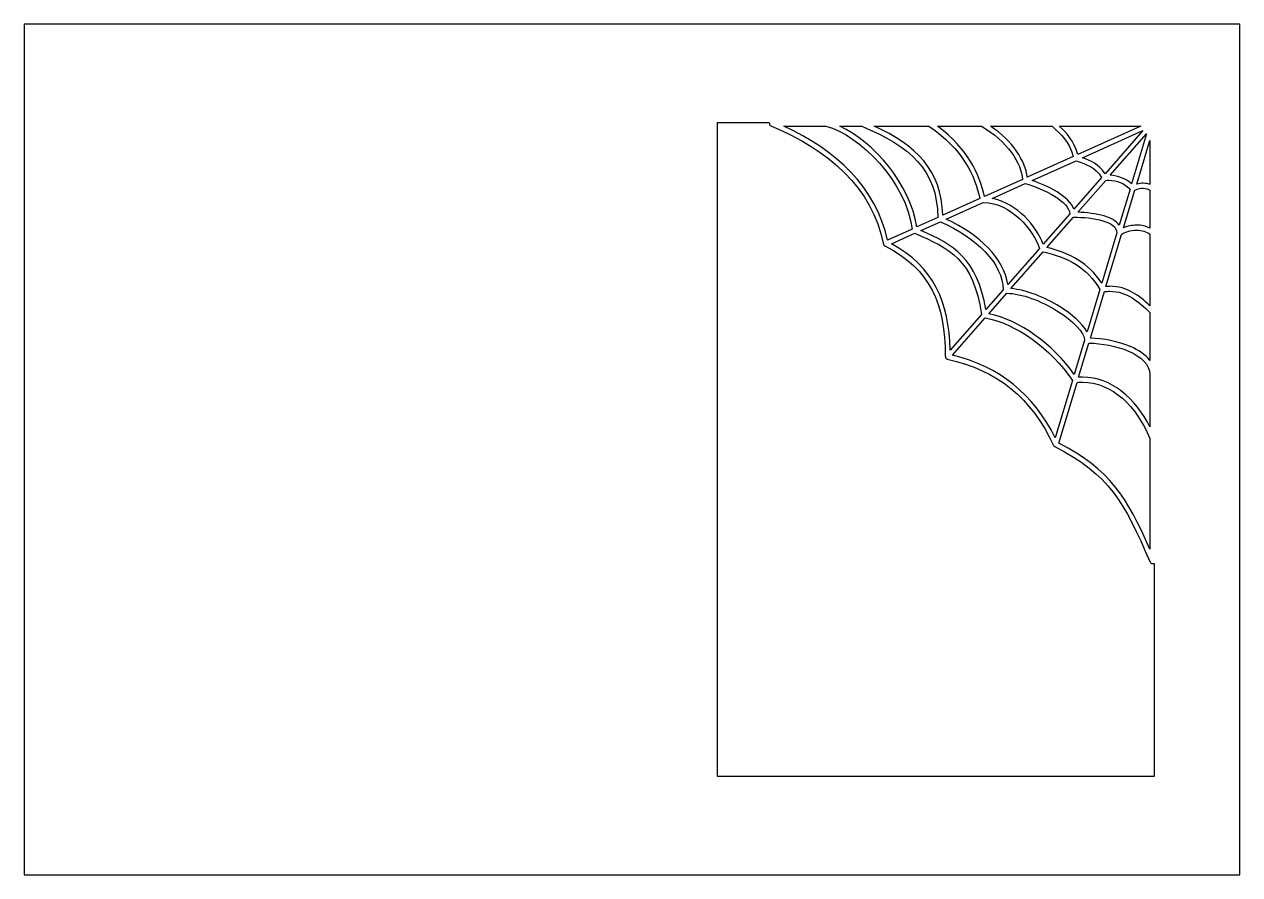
# Model space of a CAD drawing. Header units: centimetres. Extents: x -9.5 to 9.5, y -6.7 to 6.7.
import ezdxf

# ---------------------------------------------------------------- set-up
doc = ezdxf.new("R2010")
doc.units = ezdxf.units.CM
doc.header["$MEASUREMENT"] = 0
doc.layers.add('Camada 1', color=7, linetype='Continuous')

msp = doc.modelspace()

# ---------------------------------------------------------------- linework, layer by layer
at = {"layer": 'Camada 1'}
for points, knots in [([(9.525, -6.6675), (9.525, -6.6675), (-9.525, -6.6675), (-9.525, -6.6675), (-9.525, -6.6675), (-9.525, -6.6675), (-9.525, 6.6675), (-9.525, 6.6675), (-9.525, 6.6675), (-9.525, 6.6675), (9.525, 6.6675), (9.525, 6.6675), (9.525, 6.6675), (9.525, 6.6675), (9.525, -6.6675), (9.525, -6.6675)], [0, 0, 0, 0, 0.2, 0.2, 0.2, 0.2, 0.4, 0.4, 0.4, 0.4, 0.6, 0.6, 0.6, 0.6, 1, 1, 1, 1]), ([(8.15509, -1.7876), (8.13982, -1.7876), (8.12577, -1.77855), (8.1195, -1.76413), (8.1195, -1.76413), (7.71117, -0.82012), (7.48812, -0.39443), (6.62606, 0.04454), (6.62606, 0.04454), (6.62442, 0.04533), (6.62326, 0.04671), (6.62172, 0.04779), (6.62172, 0.04779), (6.62029, 0.04872), (6.61897, 0.04956), (6.61765, 0.05075), (6.61765, 0.05075), (6.6154, 0.05281), (6.61358, 0.05527), (6.6118, 0.05784), (6.6118, 0.05784), (6.61101, 0.05919), (6.60992, 0.06035), (6.60913, 0.0617), (6.60913, 0.0617), (6.60905, 0.06207), (6.60873, 0.06226), (6.60857, 0.0626), (6.60857, 0.0626), (6.25691, 0.80772), (5.73759, 1.23936), (4.94143, 1.41859), (4.94143, 1.41859), (4.94058, 1.41875), (4.93995, 1.4193), (4.93913, 1.41952), (4.93913, 1.41952), (4.93701, 1.4201), (4.93511, 1.42103), (4.9331, 1.42201), (4.9331, 1.42201), (4.93082, 1.42309), (4.92871, 1.42429), (4.92678, 1.42582), (4.92678, 1.42582), (4.92599, 1.4264), (4.92503, 1.42664), (4.92429, 1.42728), (4.92429, 1.42728), (4.92355, 1.42792), (4.92326, 1.42884), (4.92257, 1.42956), (4.92257, 1.42956), (4.9204, 1.43176), (4.91863, 1.43419), (4.91712, 1.43684), (4.91712, 1.43684), (4.91617, 1.43832), (4.91521, 1.43975), (4.91453, 1.44139), (4.91453, 1.44139), (4.91334, 1.44412), (4.91276, 1.44692), (4.91231, 1.44988), (4.91231, 1.44988), (4.91194, 1.45165), (4.91146, 1.45332), (4.91141, 1.45512), (4.91141, 1.45512), (4.91141, 1.45554), (4.91112, 1.45594), (4.91112, 1.45642), (4.91112, 1.45642), (4.90887, 2.28385), (4.67797, 2.83011), (3.96103, 3.19352), (3.96103, 3.19352), (3.96047, 3.19384), (3.96008, 3.1945), (3.95936, 3.19487), (3.95936, 3.19487), (3.95769, 3.19582), (3.95648, 3.19733), (3.95499, 3.1986), (3.95499, 3.1986), (3.95102, 3.20175), (3.9479, 3.20524), (3.94541, 3.20958), (3.94541, 3.20958), (3.94483, 3.21066), (3.94369, 3.21109), (3.94319, 3.2122), (3.94319, 3.2122), (3.94253, 3.21379), (3.94255, 3.21543), (3.94205, 3.21702), (3.94205, 3.21702), (3.94168, 3.21829), (3.9407, 3.21932), (3.94041, 3.22067), (3.94041, 3.22067), (3.76676, 4.10102), (3.08144, 4.70197), (2.17717, 5.0731), (2.17717, 5.0731), (2.16005, 5.08009), (2.15026, 5.09826), (2.15394, 5.11636), (2.15394, 5.11636), (2.15394, 5.11636), (2.14878, 5.12985), (2.14878, 5.12985), (2.14878, 5.12985), (2.14878, 5.12985), (1.34265, 5.12982), (1.34265, 5.12982), (1.34265, 5.12982), (1.34265, 5.12982), (1.34265, -5.12966), (1.34265, -5.12966), (1.34265, -5.12966), (1.34265, -5.12966), (8.18229, -5.12966), (8.18229, -5.12966), (8.18229, -5.12966), (8.18229, -5.12966), (8.1838, -1.78564), (8.1838, -1.78564), (8.1838, -1.78564), (8.1838, -1.78564), (8.15509, -1.7876), (8.15509, -1.7876)], [0, 0, 0, 0, 0.02941176, 0.02941176, 0.02941176, 0.02941176, 0.05882353, 0.05882353, 0.05882353, 0.05882353, 0.08823529, 0.08823529, 0.08823529, 0.08823529, 0.11764706, 0.11764706, 0.11764706, 0.11764706, 0.14705882, 0.14705882, 0.14705882, 0.14705882, 0.17647059, 0.17647059, 0.17647059, 0.17647059, 0.20588235, 0.20588235, 0.20588235, 0.20588235, 0.23529412, 0.23529412, 0.23529412, 0.23529412, 0.26470588, 0.26470588, 0.26470588, 0.26470588, 0.29411765, 0.29411765, 0.29411765, 0.29411765, 0.32352941, 0.32352941, 0.32352941, 0.32352941, 0.35294118, 0.35294118, 0.35294118, 0.35294118, 0.38235294, 0.38235294, 0.38235294, 0.38235294, 0.41176471, 0.41176471, 0.41176471, 0.41176471, 0.44117647, 0.44117647, 0.44117647, 0.44117647, 0.47058824, 0.47058824, 0.47058824, 0.47058824, 0.5, 0.5, 0.5, 0.5, 0.52941176, 0.52941176, 0.52941176, 0.52941176, 0.55882353, 0.55882353, 0.55882353, 0.55882353, 0.58823529, 0.58823529, 0.58823529, 0.58823529, 0.61764706, 0.61764706, 0.61764706, 0.61764706, 0.64705882, 0.64705882, 0.64705882, 0.64705882, 0.67647059, 0.67647059, 0.67647059, 0.67647059, 0.70588235, 0.70588235, 0.70588235, 0.70588235, 0.73529412, 0.73529412, 0.73529412, 0.73529412, 0.76470588, 0.76470588, 0.76470588, 0.76470588, 0.79411765, 0.79411765, 0.79411765, 0.79411765, 0.82352941, 0.82352941, 0.82352941, 0.82352941, 0.85294118, 0.85294118, 0.85294118, 0.85294118, 0.88235294, 0.88235294, 0.88235294, 0.88235294, 0.91176471, 0.91176471, 0.91176471, 0.91176471, 0.94117647, 0.94117647, 0.94117647, 0.94117647, 1, 1, 1, 1]), ([(4.00577, 3.28274), (4.00577, 3.28274), (4.39055, 3.45604), (4.39055, 3.45604), (4.39055, 3.45604), (4.3026, 4.18145), (3.57611, 4.93318), (3.03731, 5.06997), (3.03731, 5.06997), (3.03731, 5.06997), (2.37927, 5.06997), (2.37927, 5.06997), (2.37927, 5.06997), (3.19691, 4.6962), (3.82286, 4.11369), (4.00577, 3.28274)], [0, 0, 0, 0, 0.2, 0.2, 0.2, 0.2, 0.4, 0.4, 0.4, 0.4, 0.6, 0.6, 0.6, 0.6, 1, 1, 1, 1]), ([(3.25874, 5.06997), (3.7878, 4.82174), (4.3661, 4.16073), (4.46408, 3.48908), (4.46408, 3.48908), (4.46408, 3.48908), (4.7933, 3.63738), (4.7933, 3.63738), (4.7933, 3.63738), (4.78213, 4.39419), (4.35981, 4.75001), (3.60103, 5.06997), (3.60103, 5.06997), (3.60103, 5.06997), (3.25874, 5.06997), (3.25874, 5.06997)], [0, 0, 0, 0, 0.2, 0.2, 0.2, 0.2, 0.4, 0.4, 0.4, 0.4, 0.6, 0.6, 0.6, 0.6, 1, 1, 1, 1]), ([(4.65508, 5.06997), (4.65508, 5.06997), (3.79455, 5.06997), (3.79455, 5.06997), (3.79455, 5.06997), (4.45233, 4.76882), (4.85095, 4.38438), (4.87005, 3.67196), (4.87005, 3.67196), (4.87005, 3.67196), (5.45319, 3.93459), (5.45319, 3.93459), (5.45319, 3.93459), (5.37239, 4.29731), (5.19046, 4.70437), (4.65508, 5.06997), (4.65508, 5.06997), (4.65508, 5.06997), (4.65508, 5.06997), (4.65508, 5.06997)], [0, 0, 0, 0, 0.16666667, 0.16666667, 0.16666667, 0.16666667, 0.33333333, 0.33333333, 0.33333333, 0.33333333, 0.5, 0.5, 0.5, 0.5, 0.66666667, 0.66666667, 0.66666667, 0.66666667, 1, 1, 1, 1]), ([(4.78925, 5.06997), (5.26555, 4.71543), (5.44576, 4.31742), (5.52556, 3.96713), (5.52556, 3.96713), (5.52556, 3.96713), (6.12063, 4.2351), (6.12063, 4.2351), (6.12063, 4.2351), (6.10817, 4.48468), (5.88145, 4.83547), (5.47658, 5.06997), (5.47658, 5.06997), (5.47658, 5.06997), (4.78925, 5.06997), (4.78925, 5.06997)], [0, 0, 0, 0, 0.2, 0.2, 0.2, 0.2, 0.4, 0.4, 0.4, 0.4, 0.6, 0.6, 0.6, 0.6, 1, 1, 1, 1]), ([(6.58574, 5.06997), (6.58574, 5.06997), (5.62128, 5.06997), (5.62128, 5.06997), (5.62128, 5.06997), (5.96426, 4.83698), (6.16717, 4.52763), (6.19532, 4.26876), (6.19532, 4.26876), (6.19532, 4.26876), (6.91377, 4.59232), (6.91377, 4.59232), (6.91377, 4.59232), (6.85096, 4.83769), (6.72886, 4.92847), (6.58574, 5.06997), (6.58574, 5.06997), (6.58574, 5.06997), (6.58574, 5.06997), (6.58574, 5.06997)], [0, 0, 0, 0, 0.16666667, 0.16666667, 0.16666667, 0.16666667, 0.33333333, 0.33333333, 0.33333333, 0.33333333, 0.5, 0.5, 0.5, 0.5, 0.66666667, 0.66666667, 0.66666667, 0.66666667, 1, 1, 1, 1]), ([(7.97454, 5.06997), (7.97454, 5.06997), (6.69721, 5.06997), (6.69721, 5.06997), (6.69721, 5.06997), (6.81368, 4.95829), (6.92639, 4.84595), (6.98553, 4.6246), (6.98553, 4.6246), (6.98553, 4.6246), (7.97454, 5.06997), (7.97454, 5.06997)], [0, 0, 0, 0, 0.25, 0.25, 0.25, 0.25, 0.5, 0.5, 0.5, 0.5, 1, 1, 1, 1]), ([(8.00806, 5.00007), (8.00806, 5.00007), (7.06041, 4.57332), (7.06041, 4.57332), (7.06041, 4.57332), (7.19093, 4.52585), (7.31393, 4.48114), (7.41487, 4.32416), (7.41487, 4.32416), (7.41487, 4.32416), (8.00806, 5.00007), (8.00806, 5.00007)], [0, 0, 0, 0, 0.25, 0.25, 0.25, 0.25, 0.5, 0.5, 0.5, 0.5, 1, 1, 1, 1]), ([(8.06675, 4.94935), (8.06675, 4.94935), (7.49639, 4.29943), (7.49639, 4.29943), (7.49639, 4.29943), (7.62397, 4.29485), (7.73356, 4.24956), (7.83146, 4.16645), (7.83146, 4.16645), (7.83146, 4.16645), (8.06675, 4.94935), (8.06675, 4.94935)], [0, 0, 0, 0, 0.25, 0.25, 0.25, 0.25, 0.5, 0.5, 0.5, 0.5, 1, 1, 1, 1]), ([(8.11628, 4.15515), (8.11628, 4.15515), (8.11628, 4.84513), (8.11628, 4.84513), (8.11628, 4.84513), (8.11628, 4.84513), (7.91022, 4.15933), (7.91022, 4.15933), (7.91022, 4.15933), (7.94642, 4.16949), (7.98115, 4.17468), (8.01333, 4.17473), (8.01333, 4.17473), (8.05138, 4.17468), (8.0859, 4.16756), (8.11628, 4.15515)], [0, 0, 0, 0, 0.2, 0.2, 0.2, 0.2, 0.4, 0.4, 0.4, 0.4, 0.6, 0.6, 0.6, 0.6, 1, 1, 1, 1]), ([(6.2697, 4.2173), (6.39927, 4.17446), (6.54182, 4.11401), (6.66343, 4.03881), (6.66343, 4.03881), (6.78432, 3.96303), (6.88809, 3.87421), (6.92653, 3.76764), (6.92653, 3.76764), (6.92653, 3.76764), (7.36132, 4.2631), (7.36132, 4.2631), (7.36132, 4.2631), (7.25374, 4.44278), (7.13489, 4.45855), (6.96021, 4.52824), (6.96021, 4.52824), (6.96021, 4.52824), (6.2697, 4.2173), (6.2697, 4.2173)], [0, 0, 0, 0, 0.16666667, 0.16666667, 0.16666667, 0.16666667, 0.33333333, 0.33333333, 0.33333333, 0.33333333, 0.5, 0.5, 0.5, 0.5, 0.66666667, 0.66666667, 0.66666667, 0.66666667, 1, 1, 1, 1]), ([(6.98743, 3.71946), (7.1256, 3.71501), (7.27461, 3.69967), (7.40007, 3.66236), (7.40007, 3.66236), (7.49839, 3.63334), (7.58713, 3.58793), (7.63687, 3.51869), (7.63687, 3.51869), (7.63687, 3.51869), (7.80676, 4.08434), (7.80676, 4.08434), (7.80676, 4.08434), (7.70603, 4.17866), (7.60483, 4.22224), (7.47243, 4.22282), (7.47243, 4.22282), (7.45796, 4.22282), (7.44258, 4.22174), (7.42721, 4.22062), (7.42721, 4.22062), (7.42721, 4.22062), (6.98743, 3.71946), (6.98743, 3.71946)], [0, 0, 0, 0, 0.14285714, 0.14285714, 0.14285714, 0.14285714, 0.28571429, 0.28571429, 0.28571429, 0.28571429, 0.42857143, 0.42857143, 0.42857143, 0.42857143, 0.57142857, 0.57142857, 0.57142857, 0.57142857, 0.71428571, 0.71428571, 0.71428571, 0.71428571, 1, 1, 1, 1]), ([(5.64436, 3.93562), (6.04452, 3.85889), (6.33921, 3.49488), (6.44562, 3.21958), (6.44562, 3.21958), (6.44562, 3.21958), (6.8635, 3.69578), (6.8635, 3.69578), (6.8635, 3.69578), (6.85715, 3.78576), (6.76171, 3.88787), (6.62254, 3.9729), (6.62254, 3.9729), (6.48255, 4.05974), (6.30586, 4.12948), (6.16359, 4.16949), (6.16359, 4.16949), (6.16359, 4.16949), (5.64436, 3.93562), (5.64436, 3.93562)], [0, 0, 0, 0, 0.16666667, 0.16666667, 0.16666667, 0.16666667, 0.33333333, 0.33333333, 0.33333333, 0.33333333, 0.5, 0.5, 0.5, 0.5, 0.66666667, 0.66666667, 0.66666667, 0.66666667, 1, 1, 1, 1]), ([(8.11631, 3.4699), (8.11631, 3.4699), (8.11631, 4.06699), (8.11631, 4.06699), (8.11631, 4.06699), (8.09348, 4.08429), (8.05916, 4.09723), (8.01336, 4.09713), (8.01336, 4.09713), (7.976, 4.09724), (7.93163, 4.08813), (7.8826, 4.06744), (7.8826, 4.06744), (7.8826, 4.06744), (7.70546, 3.47813), (7.70546, 3.47813), (7.70546, 3.47813), (7.76473, 3.50276), (7.83661, 3.51724), (7.91168, 3.51792), (7.91168, 3.51792), (7.98161, 3.51779), (8.05405, 3.50438), (8.11631, 3.4699)], [0, 0, 0, 0, 0.14285714, 0.14285714, 0.14285714, 0.14285714, 0.28571429, 0.28571429, 0.28571429, 0.28571429, 0.42857143, 0.42857143, 0.42857143, 0.42857143, 0.57142857, 0.57142857, 0.57142857, 0.57142857, 0.71428571, 0.71428571, 0.71428571, 0.71428571, 1, 1, 1, 1]), ([(4.92662, 3.61244), (5.44761, 3.36762), (5.83488, 2.99964), (5.88857, 2.5848), (5.88857, 2.5848), (5.88857, 2.5848), (6.38723, 3.15302), (6.38723, 3.15302), (6.38723, 3.15302), (6.29793, 3.43496), (5.94569, 3.8716), (5.50551, 3.87314), (5.50551, 3.87314), (5.50551, 3.87314), (4.92662, 3.61244), (4.92662, 3.61244)], [0, 0, 0, 0, 0.2, 0.2, 0.2, 0.2, 0.4, 0.4, 0.4, 0.4, 0.6, 0.6, 0.6, 0.6, 1, 1, 1, 1]), ([(6.50272, 3.16701), (6.85176, 3.08173), (7.16362, 2.92563), (7.36309, 2.60784), (7.36309, 2.60784), (7.36309, 2.60784), (7.60042, 3.39759), (7.60042, 3.39759), (7.60042, 3.39759), (7.59936, 3.48292), (7.51697, 3.54597), (7.37783, 3.58804), (7.37783, 3.58804), (7.24437, 3.6281), (7.07118, 3.64281), (6.92105, 3.64373), (6.92105, 3.64373), (6.92105, 3.64373), (6.50272, 3.16701), (6.50272, 3.16701)], [0, 0, 0, 0, 0.16666667, 0.16666667, 0.16666667, 0.16666667, 0.33333333, 0.33333333, 0.33333333, 0.33333333, 0.5, 0.5, 0.5, 0.5, 0.66666667, 0.66666667, 0.66666667, 0.66666667, 1, 1, 1, 1]), ([(4.52927, 3.43352), (5.03346, 3.2164), (5.41406, 2.99677), (5.54471, 2.19289), (5.54471, 2.19289), (5.54471, 2.19289), (5.81768, 2.50399), (5.81768, 2.50399), (5.81768, 2.50399), (5.81112, 2.91595), (5.40676, 3.31814), (4.83287, 3.57026), (4.83287, 3.57026), (4.83287, 3.57026), (4.52927, 3.43352), (4.52927, 3.43352)], [0, 0, 0, 0, 0.2, 0.2, 0.2, 0.2, 0.4, 0.4, 0.4, 0.4, 0.6, 0.6, 0.6, 0.6, 1, 1, 1, 1]), ([(7.42815, 2.55505), (7.44828, 2.55661), (7.46858, 2.5586), (7.48803, 2.5586), (7.48803, 2.5586), (7.76468, 2.55841), (7.95663, 2.40826), (8.11631, 2.25488), (8.11631, 2.25488), (8.11631, 2.25488), (8.11631, 3.37478), (8.11631, 3.37478), (8.11631, 3.37478), (8.06503, 3.41947), (7.99002, 3.44045), (7.91171, 3.44037), (7.91171, 3.44037), (7.81276, 3.44148), (7.71274, 3.40632), (7.67353, 3.37155), (7.67353, 3.37155), (7.67353, 3.37155), (7.42815, 2.55505), (7.42815, 2.55505)], [0, 0, 0, 0, 0.14285714, 0.14285714, 0.14285714, 0.14285714, 0.28571429, 0.28571429, 0.28571429, 0.28571429, 0.42857143, 0.42857143, 0.42857143, 0.42857143, 0.57142857, 0.57142857, 0.57142857, 0.57142857, 0.71428571, 0.71428571, 0.71428571, 0.71428571, 1, 1, 1, 1]), ([(4.98692, 1.55726), (4.98692, 1.55726), (5.47775, 2.11662), (5.47775, 2.11662), (5.47775, 2.11662), (5.34853, 2.98572), (4.98385, 3.14987), (4.43283, 3.39014), (4.43283, 3.39014), (4.43283, 3.39014), (4.06585, 3.22485), (4.06585, 3.22485), (4.06585, 3.22485), (4.72575, 2.86623), (4.96938, 2.3168), (4.98692, 1.55726)], [0, 0, 0, 0, 0.2, 0.2, 0.2, 0.2, 0.4, 0.4, 0.4, 0.4, 0.6, 0.6, 0.6, 0.6, 1, 1, 1, 1]), ([(5.93828, 2.52394), (6.18193, 2.50156), (6.46554, 2.38699), (6.70115, 2.24195), (6.70115, 2.24195), (6.89694, 2.11857), (7.06138, 1.98028), (7.13335, 1.84336), (7.13335, 1.84336), (7.13335, 1.84336), (7.33266, 2.50649), (7.33266, 2.50649), (7.33266, 2.50649), (7.14224, 2.85534), (6.82339, 3.01423), (6.44469, 3.10106), (6.44469, 3.10106), (6.44469, 3.10106), (5.93828, 2.52394), (5.93828, 2.52394)], [0, 0, 0, 0, 0.16666667, 0.16666667, 0.16666667, 0.16666667, 0.33333333, 0.33333333, 0.33333333, 0.33333333, 0.5, 0.5, 0.5, 0.5, 0.66666667, 0.66666667, 0.66666667, 0.66666667, 1, 1, 1, 1]), ([(7.18508, 1.74636), (7.38563, 1.73975), (7.61995, 1.69662), (7.81381, 1.6133), (7.81381, 1.6133), (7.93724, 1.56015), (8.04683, 1.489), (8.11631, 1.39756), (8.11631, 1.39756), (8.11631, 1.39756), (8.11631, 2.1462), (8.11631, 2.1462), (8.11631, 2.1462), (7.94624, 2.31567), (7.7623, 2.48122), (7.48803, 2.48114), (7.48803, 2.48114), (7.46125, 2.48114), (7.43305, 2.47897), (7.40429, 2.47561), (7.40429, 2.47561), (7.40429, 2.47561), (7.18508, 1.74636), (7.18508, 1.74636)], [0, 0, 0, 0, 0.14285714, 0.14285714, 0.14285714, 0.14285714, 0.28571429, 0.28571429, 0.28571429, 0.28571429, 0.42857143, 0.42857143, 0.42857143, 0.42857143, 0.57142857, 0.57142857, 0.57142857, 0.57142857, 0.71428571, 0.71428571, 0.71428571, 0.71428571, 1, 1, 1, 1]), ([(5.5926, 2.12992), (6.07602, 2.02993), (6.59283, 1.64983), (6.93295, 1.17644), (6.93295, 1.17644), (6.93295, 1.17644), (7.09437, 1.7136), (7.09437, 1.7136), (7.09437, 1.7136), (7.09461, 1.82764), (6.91101, 2.02449), (6.66043, 2.17607), (6.66043, 2.17607), (6.41389, 2.32876), (6.10719, 2.44581), (5.87398, 2.45058), (5.87398, 2.45058), (5.87398, 2.45058), (5.5926, 2.12992), (5.5926, 2.12992)], [0, 0, 0, 0, 0.16666667, 0.16666667, 0.16666667, 0.16666667, 0.33333333, 0.33333333, 0.33333333, 0.33333333, 0.5, 0.5, 0.5, 0.5, 0.66666667, 0.66666667, 0.66666667, 0.66666667, 1, 1, 1, 1]), ([(6.63477, 0.18402), (6.63477, 0.18402), (6.90465, 1.08225), (6.90465, 1.08225), (6.90465, 1.08225), (6.56723, 1.57935), (6.01642, 1.98205), (5.53339, 2.06248), (5.53339, 2.06248), (5.53339, 2.06248), (5.02124, 1.47886), (5.02124, 1.47886), (5.02124, 1.47886), (5.77056, 1.29577), (6.28653, 0.87342), (6.63477, 0.18402)], [0, 0, 0, 0, 0.2, 0.2, 0.2, 0.2, 0.4, 0.4, 0.4, 0.4, 0.6, 0.6, 0.6, 0.6, 1, 1, 1, 1]), ([(7.00048, 1.13199), (7.0203, 1.13326), (7.04019, 1.13493), (7.05975, 1.13493), (7.05975, 1.13493), (7.52063, 1.13398), (7.89123, 0.79941), (8.11628, 0.35663), (8.11628, 0.35663), (8.11628, 0.35663), (8.11628, 1.17829), (8.11628, 1.17829), (8.11628, 1.17829), (8.11763, 1.33193), (7.9824, 1.45616), (7.78312, 1.54215), (7.78312, 1.54215), (7.59474, 1.62346), (7.3573, 1.66563), (7.1619, 1.66931), (7.1619, 1.66931), (7.1619, 1.66931), (7.00048, 1.13199), (7.00048, 1.13199)], [0, 0, 0, 0, 0.14285714, 0.14285714, 0.14285714, 0.14285714, 0.28571429, 0.28571429, 0.28571429, 0.28571429, 0.42857143, 0.42857143, 0.42857143, 0.42857143, 0.57142857, 0.57142857, 0.57142857, 0.57142857, 0.71428571, 0.71428571, 0.71428571, 0.71428571, 1, 1, 1, 1]), ([(8.11631, -1.56205), (8.11631, -1.56205), (8.11631, 0.17158), (8.11631, 0.17158), (8.11631, 0.17158), (7.90986, 0.67365), (7.52682, 1.05849), (7.05975, 1.05738), (7.05975, 1.05738), (7.0325, 1.05738), (7.00469, 1.05569), (6.9767, 1.05301), (6.9767, 1.05301), (6.9767, 1.05301), (6.68997, 0.09866), (6.68997, 0.09866), (6.68997, 0.09866), (7.4908, -0.31298), (7.75705, -0.74343), (8.11631, -1.56205)], [0, 0, 0, 0, 0.16666667, 0.16666667, 0.16666667, 0.16666667, 0.33333333, 0.33333333, 0.33333333, 0.33333333, 0.5, 0.5, 0.5, 0.5, 0.66666667, 0.66666667, 0.66666667, 0.66666667, 1, 1, 1, 1])]:
    msp.add_open_spline(points, degree=3, knots=knots, dxfattribs=at)

doc.saveas('drawing.dxf')
